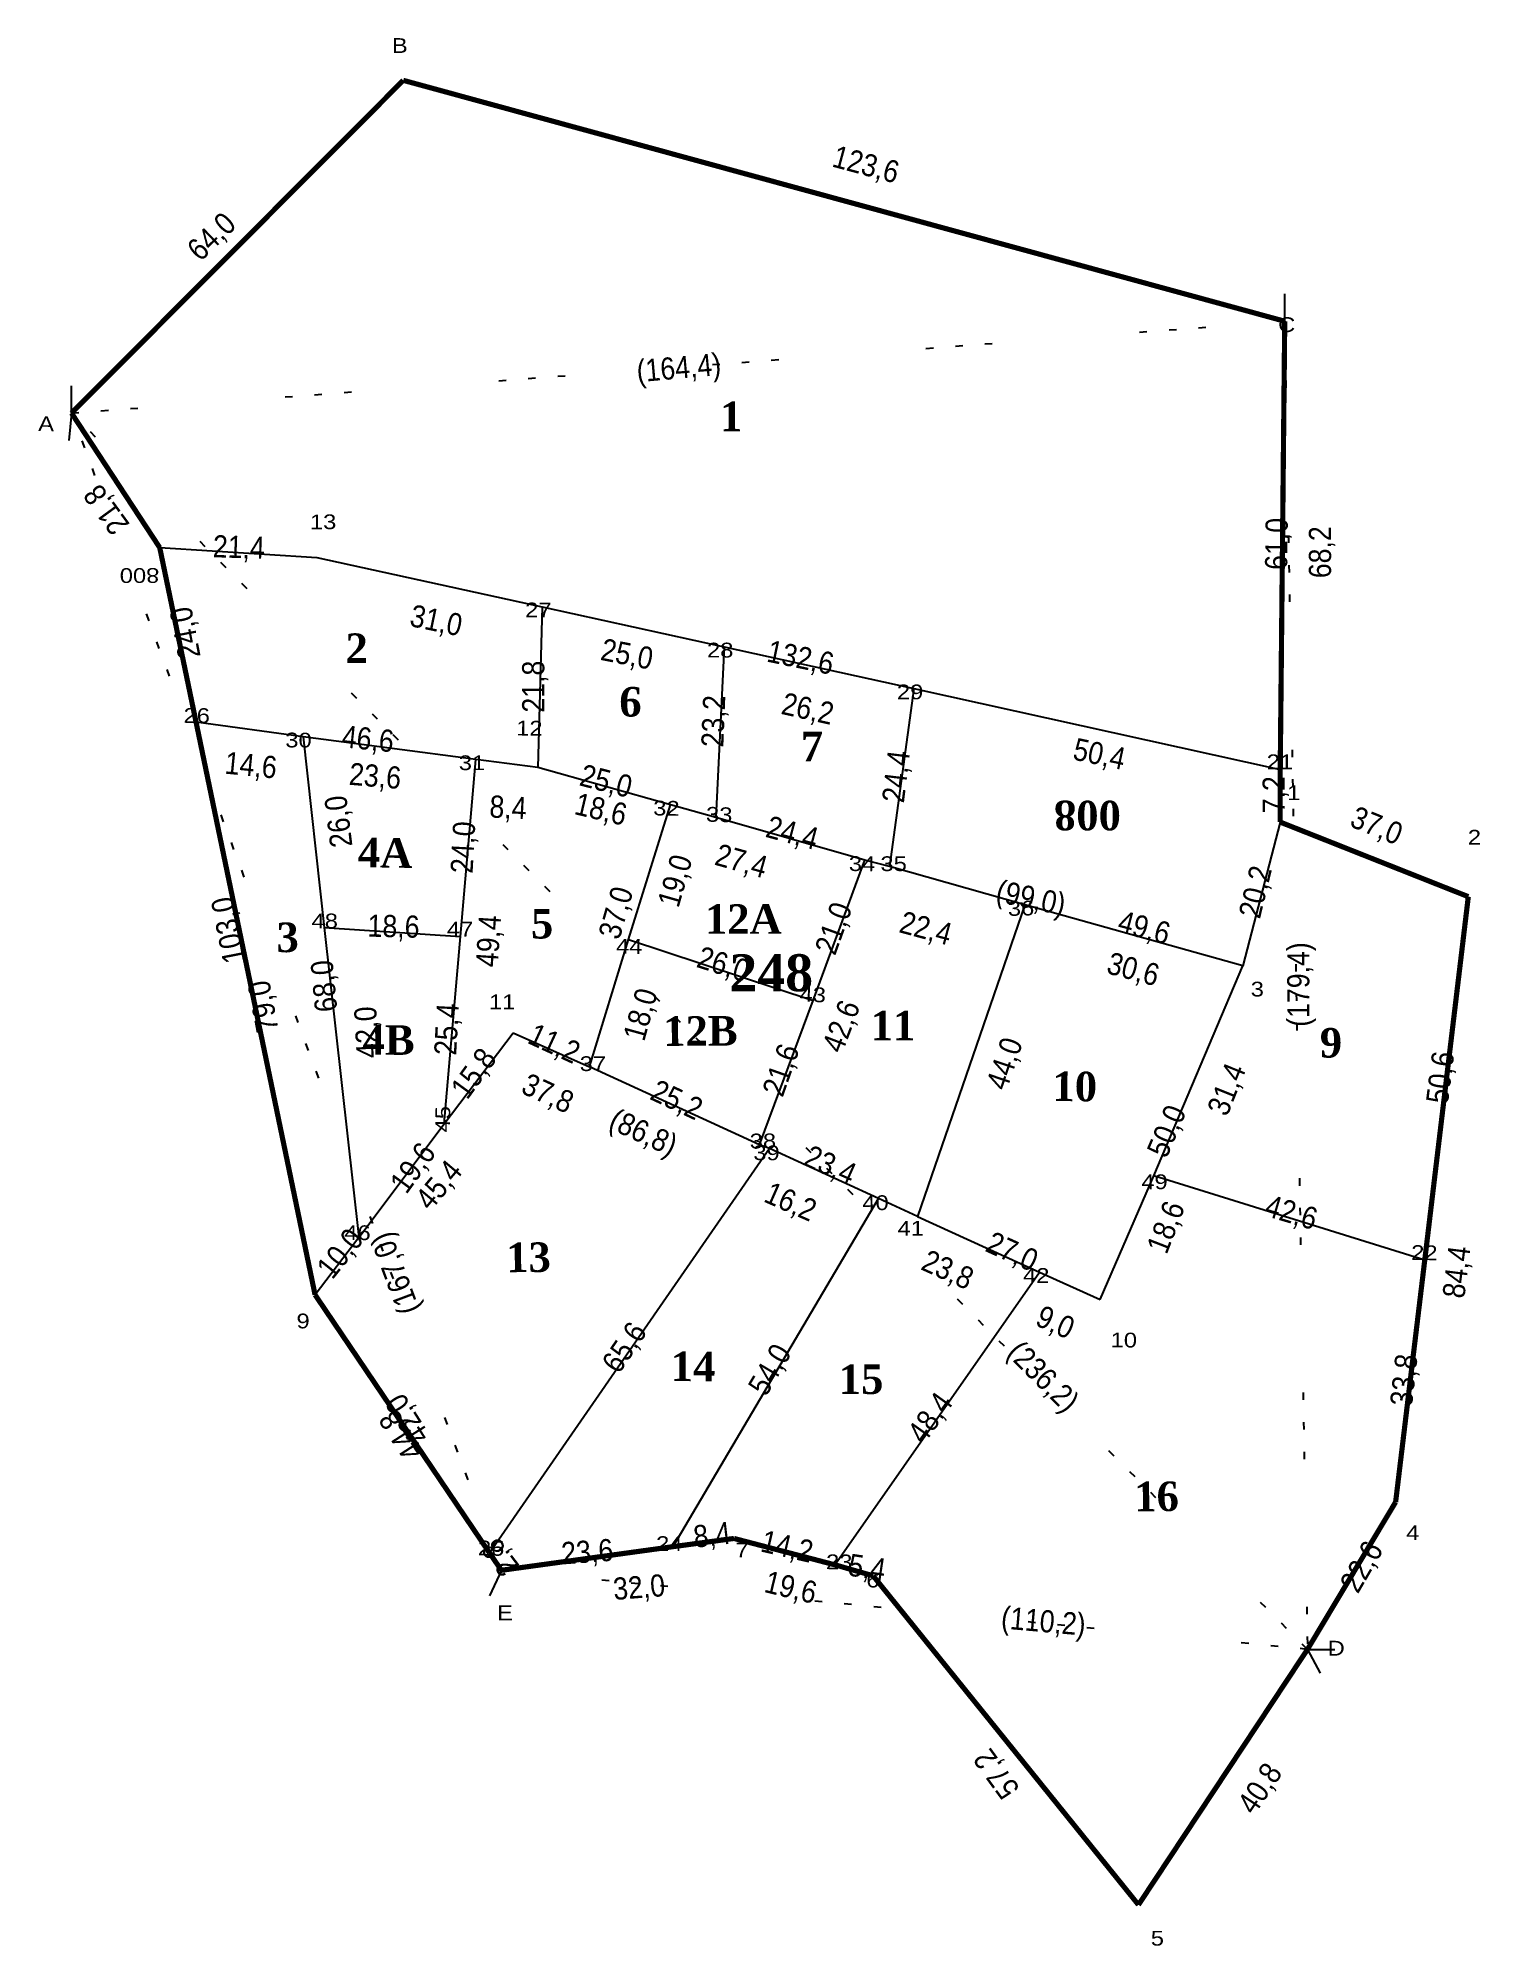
# Model space of a CAD drawing. Header units: metres. Extents: x 47 to 243, y 73 to 331.
import ezdxf
from ezdxf.enums import TextEntityAlignment as Align

# ---------------------------------------------------------------- set-up
doc = ezdxf.new("R2010")
doc.units = ezdxf.units.M
doc.linetypes.add('CHAINLINE', pattern=[29, -10, 1, -3, 1, -3, 1, -10])
doc.layers.add('BOUNDARY', color=1, linetype='Continuous', lineweight=100)
for name, color, linetype in [('BOUNDARY_DIMENSIONS', 220, 'Continuous'), ('CHAIN_LINES', 251, 'CHAINLINE'), ('CHAINLINE_DIMENSIONS', 251, 'Continuous'), ('DIMENSIONS', 200, 'Continuous'), ('SEPARATION_LINE', 7, 'Continuous'), ('STONES', 7, 'Continuous'), ('SUBDIVISION', 130, 'Continuous'), ('SUBDIVISION_LINES', 3, 'Continuous'), ('SURVEY_NUMBER', 1, 'Continuous')]:
    doc.layers.add(name, color=color, linetype=linetype)
doc.styles.add('TIMES_NEW_ROMAN', font='timesbd.ttf')

msp = doc.modelspace()

# ---------------------------------------------------------------- linework, layer by layer
at = {"layer": 'BOUNDARY', "const_width": 0.7}
for points in [[(51.91, 280.6), (96.82, 325.63)], [(96.82, 325.63), (216.14, 293.03)], [(216.14, 293.03), (215.53, 232.38)], [(63.85, 262.4), (51.91, 280.6)], [(68.77, 238.78), (63.85, 262.4)], [(84.88, 161.28), (68.77, 238.78)], [(215.53, 232.38), (215.53, 225.25)], [(215.53, 225.25), (240.99, 215.16)], [(240.99, 215.16), (235.09, 165.95)], [(235.09, 165.95), (231.15, 133.23)], [(108.5, 126.34), (84.88, 161.28)], [(231.15, 133.23), (219.22, 113.3)], [(110.1, 124), (108.5, 126.34)], [(133.35, 127.2), (110.1, 124)], [(141.59, 128.31), (133.35, 127.2)], [(155.25, 124.74), (141.59, 128.31)], [(160.42, 123.26), (155.25, 124.74)], [(196.34, 78.73), (160.42, 123.26)], [(219.22, 113.3), (196.34, 78.73)]]:
    msp.add_lwpolyline(points, dxfattribs=at)
at = {"layer": 'CHAIN_LINES', "linetype": 'CHAINLINE'}
for points in [[(51.91, 280.6), (216.14, 293.03)], [(216.14, 293.03), (219.22, 113.3)], [(51.91, 280.6), (110.1, 124)], [(219.22, 113.3), (51.91, 280.6)], [(219.22, 113.3), (110.1, 124)]]:
    msp.add_lwpolyline(points, dxfattribs=at)
at = {"layer": 'SEPARATION_LINE'}
for points in [[(216.14, 293.03), (216.14, 296.72)], [(51.91, 280.6), (51.91, 284.29)], [(51.91, 280.6), (51.54, 276.91)], [(110.1, 124), (108.5, 120.56)], [(219.22, 113.3), (220.94, 110.1)], [(219.22, 113.3), (222.91, 113.3)]]:
    msp.add_lwpolyline(points, dxfattribs=at)
at = {"layer": 'SUBDIVISION_LINES'}
for points in [[(63.85, 262.4), (85.13, 261.04)], [(85.13, 261.04), (115.64, 254.4)], [(115.64, 254.4), (115.02, 232.63)], [(115.64, 254.4), (140.24, 248.99)], [(140.24, 248.99), (139.13, 225.86)], [(140.24, 248.99), (165.95, 243.33)], [(165.95, 243.33), (162.63, 219.22)], [(165.95, 243.33), (215.53, 232.38)], [(83.28, 236.81), (68.77, 238.78)], [(106.66, 233.73), (83.28, 236.81)], [(83.28, 236.81), (86.11, 210.98)], [(104.57, 209.75), (106.66, 233.73)], [(115.02, 232.63), (106.66, 233.73)], [(132.98, 227.58), (115.02, 232.63)], [(127.32, 209.38), (132.98, 227.58)], [(139.13, 225.86), (132.98, 227.58)], [(159.31, 220.08), (139.13, 225.86)], [(215.53, 225.25), (210.48, 205.81)], [(152.3, 201.13), (159.31, 220.08)], [(162.63, 219.22), (159.31, 220.08)], [(180.96, 214.05), (162.63, 219.22)], [(180.96, 214.05), (166.44, 171.86)], [(210.48, 205.81), (180.96, 214.05)], [(86.11, 210.98), (90.79, 169.03)], [(86.11, 210.98), (104.57, 209.75)], [(102.35, 184.4), (104.57, 209.75)], [(122.03, 192.15), (127.32, 209.38)], [(127.32, 209.38), (152.3, 201.13)], [(198.43, 177.39), (210.48, 205.81)], [(145.04, 181.57), (152.3, 201.13)], [(102.35, 184.4), (111.7, 196.71)], [(111.7, 196.71), (122.03, 192.15)], [(145.04, 181.57), (122.03, 192.15)], [(90.79, 169.03), (102.35, 184.4)], [(146.39, 181.08), (108.5, 126.34)], [(146.39, 181.08), (145.04, 181.57)], [(161.15, 174.32), (146.39, 181.08)], [(191.17, 160.66), (198.43, 177.39)], [(235.09, 165.95), (198.43, 177.39)], [(133.35, 127.2), (161.15, 174.32)], [(166.44, 171.86), (161.15, 174.32)], [(166.44, 171.86), (182.93, 164.35)], [(90.79, 169.03), (84.88, 161.28)], [(155.25, 124.74), (182.93, 164.35)], [(182.93, 164.35), (191.17, 160.66)]]:
    msp.add_lwpolyline(points, dxfattribs=at)

# ---------------------------------------------------------------- texts
at = {"layer": 'BOUNDARY_DIMENSIONS', "width": 0.9}
for s, rotation, p in [('123,6', -15.0089, (159.47, 314.27)), ('64,0', 44.0452, (70.84, 304.52)), ('21,8', 126.1354, (56.6, 267.5)), ('68,2', 90, (220.91, 261.77)), ('37,0', -22.184, (228.6, 224.8)), ('103,0', 101.1547, (73.09, 210.61)), ('84,4', 82.9716, (239.38, 164.37)), ('44,8', 122.7352, (96.49, 142.24)), ('22,6', 59.6888, (226.51, 124.51)), ('32,0', 4.4846, (128.74, 121.74)), ('19,6', -13.586, (149.29, 121.72)), ('57,2', 126.1354, (177.09, 96.42)), ('40,8', 56.1038, (212.73, 94.51))]:
    msp.add_text(s, height=3, rotation=rotation, dxfattribs=at).set_placement(p, align=Align.MIDDLE_CENTER)
at = {"layer": 'CHAINLINE_DIMENSIONS', "width": 0.9}
for s, rotation, p in [('(164,4)', 4.9697, (134.11, 286.76)), ('(99,0)', -11.8887, (181.8, 215.04)), ('(179,4)', 90, (217.97, 203.27)), ('(86,8)', -24.7751, (129.35, 183.29)), ('(167,0)', 110.556, (95.67, 164.15)), ('(236,2)', -45, (183.49, 150.25)), ('(110,2)', -4.9697, (183.49, 117.14))]:
    msp.add_text(s, height=3, rotation=rotation, dxfattribs=at).set_placement(p, align=Align.MIDDLE_CENTER)
at = {"layer": 'DIMENSIONS', "width": 0.9}
for s, rotation, p in [('61,0', 89.2258, (215.01, 262.9)), ('21,4', -1.9092, (74.57, 262.48)), ('24,0', 100.7131, (67.27, 250.84)), ('31,0', -11.7331, (101.29, 252.56)), ('25,0', -11.149, (127.12, 248.01)), ('132,6', -11.6649, (150.61, 247.55)), ('21,8', 90, (114.41, 243.58)), ('26,2', -12.4825, (151.59, 240.62)), ('23,2', 87.7395, (138.78, 238.9)), ('46,6', -5.7463, (92.04, 236.53)), ('50,4', -11.9761, (191.06, 234.49)), ('14,6', -5.5632, (76.2, 232.97)), ('23,6', -4.8252, (93.02, 231.51)), ('25,0', -14.3593, (124.29, 230.83)), ('24,4', 83.1572, (163.51, 231.42)), ('7,2', 90, (214.64, 228.95)), ('26,0', 97.0284, (88.03, 225.32)), ('8,4', -2.8624, (111.01, 227.26)), ('18,6', -13.2405, (123.58, 227.01)), ('24,0', 86.9059, (104.89, 221.83)), ('24,4', -15.0184, (149.49, 223.82)), ('27,4', -15.6949, (142.6, 220.01)), ('19,0', 74.0546, (133.59, 217.32)), ('20,2', 76.3496, (212.14, 215.81)), ('37,0', 74.0546, (125.58, 212.99)), ('21,0', 70.0836, (155.05, 210.89)), ('18,6', -1.3094, (95.51, 211.17)), ('49,4', 86.236, (108.34, 209.14)), ('22,4', -15.0512, (167.57, 210.91)), ('49,6', -14.9586, (197.13, 211)), ('26,0', -17.5256, (140.16, 206.05)), ('30,6', -15.0512, (195.65, 205.37)), ('68,0', 95.4038, (86.07, 203.05)), ('79,0', 100.7131, (77.83, 200.28)), ('18,0', 74.6045, (128.91, 199.23)), ('42,0', 93.0529, (91.83, 196.79)), ('25,4', 86.9059, (102.67, 197.22)), ('42,6', 69.0755, (156.07, 197.63)), ('11,2', -24.7751, (117.28, 195.31)), ('15,8', 53.9149, (106.33, 191.28)), ('21,6', 70.56, (147.92, 191.71)), ('44,0', 71.3233, (178.18, 192.58)), ('50,6', 82.7757, (237.17, 190.7)), ('37,8', -24.5816, (116.41, 188.57)), ('31,4', 68.0513, (208.25, 189.1)), ('25,2', -25.051, (133.86, 187.69)), ('50,0', 66.9032, (200.13, 183.45)), ('19,6', 53.9149, (98.09, 178.5)), ('23,4', -24.1284, (154.65, 178.85)), ('45,4', 50.0131, (101.6, 176.17)), ('16,2', -23.7284, (149.27, 173.91)), ('18,6', 68.7908, (200.02, 170.45)), ('42,6', -16.6144, (217.06, 172.46)), ('10,0', 51.2258, (88.25, 166.91)), ('27,0', -24.3994, (179.26, 167.16)), ('23,8', -24.1791, (170.54, 164.7)), ('65,6', 55.905, (126.72, 154.19)), ('9,0', -23.9021, (185.11, 157.59)), ('54,0', 59.4208, (146.41, 151.18)), ('33,8', 83.5713, (232.25, 149.74)), ('42,0', 122.2165, (97.35, 144.43)), ('48,4', 54.4623, (168.11, 144.68)), ('8,4', 6.6544, (138.61, 128.82)), ('14,2', -13.0292, (148.79, 127.25)), ('2,8', 127.1847, (109.92, 125.72)), ('23,6', 4.1665, (121.72, 126.54)), ('5,4', -8.5046, (159.61, 124.42))]:
    msp.add_text(s, height=3, rotation=rotation, dxfattribs=at).set_placement(p, align=Align.MIDDLE_CENTER)
at = {"layer": 'STONES', "width": 1.2}
for s, p in [('B', (96.35, 330.34)), ('28', (139.72, 248.53)), ('29', (165.43, 242.87)), ('31', (106.12, 233.28)), ('21', (215.48, 233.41)), ('1', (217.36, 229.22)), ('2', (241.82, 223.2)), ('35', (163.2, 219.62)), ('48', (86.19, 211.87)), ('47', (104.51, 210.76)), ('11', (110.2, 200.92)), ('3', (212.43, 202.65)), ('37', (122.49, 192.56)), ('46', (90.62, 169.68)), ('41', (165.52, 170.29)), ('9', (83.26, 157.74)), ('4', (233.47, 129.08)), ('24', (132.83, 127.61)), ('7', (142.68, 126.74)), ('E', (110.59, 118.25)), ('D', (223.11, 113.46)), ('5', (198.9, 74.21))]:
    msp.add_text(s, height=2, dxfattribs=at).set_placement(p, align=Align.MIDDLE_CENTER)
for s, rotation, p in [('C', -0.8185, (216.41, 292.57)), ('A', -1.2454, (48.48, 279.16)), ('13', 0.5509, (85.97, 265.88)), ('800', -180, (61.12, 258.62)), ('27', -0.5026, (115.1, 253.95)), ('26', -0.5162, (68.86, 239.67)), ('12', -0.5209, (113.89, 237.96)), ('30', -0.4982, (82.64, 236.35)), ('32', -1.0809, (132.44, 227.13)), ('33', -1.5911, (139.59, 226.27)), ('34', -0.507, (158.92, 219.62)), ('36', 1.5482, (180.44, 213.59)), ('44', -0.4775, (127.41, 208.43)), ('43', -2.1211, (152.25, 201.91)), ('45', 89.4744, (102.17, 185.05)), ('38', 0.5256, (145.5, 182.1)), ('39', -0.5405, (145.99, 180.5)), ('49', 0.5209, (198.51, 176.57)), ('40', 0.5026, (160.74, 173.74)), ('22', -1.0051, (235.04, 166.98)), ('42', -0.507, (182.5, 163.9)), ('10', -0.5509, (194.36, 155.16)), ('25', -1.5622, (108.71, 126.99)), ('23', -0.5162, (155.83, 125.14)), ('9', -180, (160.4, 122.68))]:
    msp.add_text(s, height=2, rotation=rotation, dxfattribs=at).set_placement(p, align=Align.MIDDLE_CENTER)
at = {"layer": 'SUBDIVISION', "style": 'TIMES_NEW_ROMAN'}
for s, p in [('1', (141.22, 280.15)), ('2', (90.51, 248.78)), ('7', (152.15, 235.49)), ('3', (81.17, 209.66)), ('5', (115.61, 211.5)), ('12A', (142.86, 212.13)), ('11', (163.1, 197.72)), ('4B', (94.83, 195.76)), ('9', (222.4, 195.39)), ('15', (158.79, 149.86))]:
    msp.add_text(s, height=4, dxfattribs=at).set_placement(p, align=Align.MIDDLE_CENTER)
for s, rotation, p in [('9', -180, (127.56, 241.52)), ('008', -180, (189.43, 226.14)), ('4A', -0.8615, (94.37, 221.1)), ('12B', 0.337, (137.04, 196.99)), ('10', -0.5457, (187.72, 189.48)), ('13', 0.5457, (113.77, 166.36)), ('14', -0.5256, (136.05, 151.59)), ('16', 0.5617, (198.79, 134))]:
    msp.add_text(s, height=4, rotation=rotation, dxfattribs=at).set_placement(p, align=Align.MIDDLE_CENTER)
at = {"layer": 'SURVEY_NUMBER', "style": 'TIMES_NEW_ROMAN'}
msp.add_text('248', height=5, dxfattribs=at).set_placement((146.63, 204.86), align=Align.MIDDLE_CENTER)

doc.saveas('drawing.dxf')
